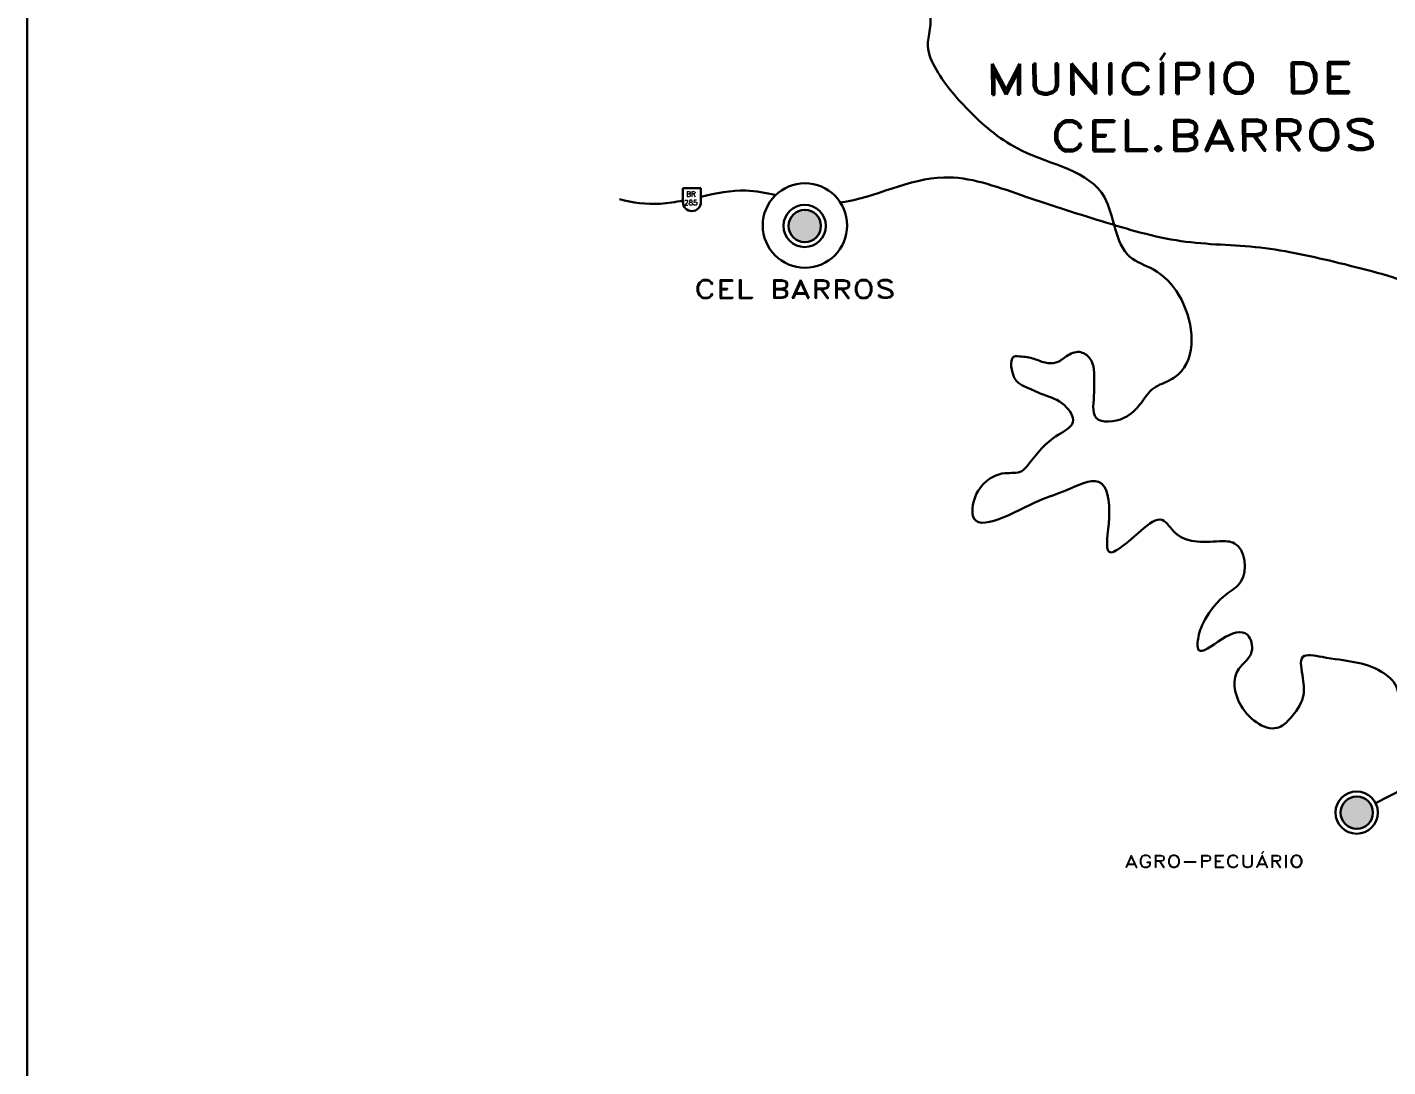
# Model space of a CAD drawing. Extents: x 15348.6 to 15438.1, y 2292.7 to 2368.6.
# Drawn here: x 15418.683 to 15423.175, y 2324.208 to 2327.638 of the extents above; entities that cross this region are included whole.
import ezdxf

# ---------------------------------------------------------------- set-up
doc = ezdxf.new("R2010")
doc.units = 0
doc.header["$LTSCALE"] = 2
doc.header["$MEASUREMENT"] = 0
doc.layers.get('0').update_dxf_attribs({"linetype": 'CONTINUOUS', "lineweight": 30})
doc.styles.get("Standard").update_dxf_attribs({"font": 'romand.shx'})

msp = doc.modelspace()

# ---------------------------------------------------------------- hatches: boundary and pattern name
h = msp.add_hatch(color=256)
h.paths.add_polyline_path([(15421.30347088836, 2326.982293912088, 0.2379135278352119), (15421.2818079373, 2327.025243900154), (15421.25475662601, 2327.025243900154), (15421.25475662601, 2326.929091822672, 0.3886641836491266)])
h.paths.add_polyline_path([(15421.25475662601, 2327.025243900154), (15421.21831621715, 2327.025243900154, 0.2379135278351805), (15421.19665326609, 2326.982293912088, 0.4402330120910831), (15421.25475662601, 2326.929091822672)])
h.paths.add_polyline_path([(15421.25475662601, 2327.035496001504, 0.1831380799407362), (15421.21831621715, 2327.025243900154), (15421.25475662601, 2327.025243900154)])
h.paths.add_polyline_path([(15421.25475662601, 2327.035496001504), (15421.25475662601, 2327.025243900154), (15421.2818079373, 2327.025243900154, 0.1379908531525086)])
h = msp.add_hatch(color=256)
h.paths.add_polyline_path([(15423.12614351212, 2325.046359423688, 0.2379135278352119), (15423.10448056106, 2325.089309411754), (15423.07742924977, 2325.089309411754), (15423.07742924977, 2324.993157334272, 0.3886641836491266)])
h.paths.add_polyline_path([(15423.07742924977, 2325.089309411754), (15423.04098884092, 2325.089309411754, 0.2379135278351805), (15423.01932588986, 2325.046359423688, 0.4402330120910831), (15423.07742924977, 2324.993157334272)])
h.paths.add_polyline_path([(15423.07742924977, 2325.099561513104, 0.1831380799407362), (15423.04098884092, 2325.089309411754), (15423.07742924977, 2325.089309411754)])
h.paths.add_polyline_path([(15423.07742924977, 2325.099561513104), (15423.07742924977, 2325.089309411754), (15423.10448056106, 2325.089309411754, 0.1379908531525086)])

# ---------------------------------------------------------------- linework, layer by layer
for p, q in [((15418.68272640101, 2337.970212310657), (15418.68272640101, 2322.050169005885)), ((15420.84758640699, 2327.106624361647), (15420.84758640699, 2327.061377855763)), ((15420.84758640699, 2327.106624361647), (15420.90703903791, 2327.106624361647)), ((15420.90703903791, 2327.106624361647), (15420.90703903791, 2327.061377855763)), ((15423.22691554137, 2325.124939267249), (15423.13470843599, 2325.077944972121))]:
    msp.add_line(p, q)
for centre, radius in [((15421.25061949976, 2326.983973860823), 0.1392771604750826), ((15421.24961821073, 2326.982561856798), 0.06983372593949355), ((15421.25006207723, 2326.982293912088), 0.05340881113119556), ((15423.0722908345, 2325.046627368398), 0.06983372593949355), ((15423.07273470099, 2325.046359423689), 0.05340881113119556)]:
    msp.add_circle(centre, radius)
msp.add_arc((15420.87731272245, 2327.061377855763), 0.02972631545988312, 180, 0)
for points, knots in [([(15421.54996448396, 2328.338344113089), (15421.55449344826, 2328.260971354021), (15421.56012964217, 2328.164682700548), (15421.48677407634, 2328.060103158878), (15421.41585203804, 2328.059846751893), (15421.3524445139, 2328.058414186679), (15421.27761000811, 2328.064647652026), (15421.26630983328, 2327.963591887823), (15421.36281280208, 2327.955670417438), (15421.44579475451, 2327.971515263095), (15421.47489843687, 2327.903361376754), (15421.52262374441, 2327.835237156391), (15421.62289395286, 2327.851145243384), (15421.70778892069, 2327.855894278235), (15421.74587244528, 2327.925475687317), (15421.79779479401, 2327.879216489611), (15421.83404247656, 2327.830196009872), (15421.78854875231, 2327.766087754163), (15421.69792688343, 2327.816119276466), (15421.61963711752, 2327.816836188355), (15421.48909345078, 2327.782639052364), (15421.54095810292, 2327.705063032763), (15421.65827802286, 2327.781729784643), (15421.67078844434, 2327.643899241924), (15421.64840552828, 2327.567933211534), (15421.69825679123, 2327.464435467114), (15421.80043780165, 2327.347507642104), (15421.97954105941, 2327.195863805247), (15422.27502934526, 2327.153253947385), (15422.27180188048, 2326.88616401059), (15422.41576922756, 2326.839872357337), (15422.52214369404, 2326.730937039987), (15422.55123476535, 2326.545733522612), (15422.45501728846, 2326.469210112571), (15422.39711546015, 2326.453418631531), (15422.35922052883, 2326.393327710798), (15422.30920336683, 2326.33883879564), (15422.1890875001, 2326.325991578341), (15422.20739175262, 2326.41897852585), (15422.20459976447, 2326.481189025697), (15422.20876771572, 2326.53994643742), (15422.1554391547, 2326.574486181854), (15422.11377635753, 2326.55464033795), (15422.08293677815, 2326.527357234002), (15422.03990879004, 2326.529602812207), (15422.00096340095, 2326.548761282246), (15421.96760202337, 2326.55165925619), (15421.92583965643, 2326.554029873046), (15421.93140535686, 2326.492145201446), (15421.95675404009, 2326.45998019164), (15421.99521075807, 2326.44454171176), (15422.04425361459, 2326.421376114729), (15422.10565620295, 2326.405028469905), (15422.15500009621, 2326.328162497752), (15422.05395798503, 2326.280973719673), (15422.01225249339, 2326.225117103087), (15421.96244452472, 2326.162550500847), (15421.90107452153, 2326.173771707668), (15421.83428147098, 2326.136535204747), (15421.80414220659, 2326.078195714319), (15421.80052690337, 2325.952623615123), (15421.99956175284, 2326.074660051173), (15422.11072765965, 2326.104750477588), (15422.24294478293, 2326.173935202019), (15422.26472728571, 2326.027140000796), (15422.22836503985, 2325.857078202929), (15422.34712395713, 2325.967714279961), (15422.42950460965, 2326.034869622964), (15422.47098142617, 2325.959656322956), (15422.54086182809, 2325.935703427372), (15422.60687817583, 2325.942635710962), (15422.70176625469, 2325.942466986748), (15422.71785190012, 2325.810225147105), (15422.62517446978, 2325.762439801881), (15422.57514999931, 2325.696142069587), (15422.5490321569, 2325.636973290273), (15422.54203590423, 2325.553984695336), (15422.62871306449, 2325.628784425137), (15422.71455850085, 2325.65837430568), (15422.73824279925, 2325.565590546499), (15422.65678378049, 2325.515355781825), (15422.67324572977, 2325.383296471568), (15422.79316178252, 2325.298975276493), (15422.86293237157, 2325.364892525912), (15422.90094570413, 2325.420390435558), (15422.89742973856, 2325.488089071767), (15422.87544447058, 2325.577305995721), (15423.02013081737, 2325.54560151209), (15423.11605059004, 2325.546623136621), (15423.21306031296, 2325.467737437337), (15423.21020910997, 2325.39808785872), (15423.21104347345, 2325.326693057445), (15423.21072744228, 2325.270059044826), (15423.21086581404, 2325.207054261066), (15423.20819241866, 2325.129030201747), (15423.28198849355, 2325.060610302442), (15423.34188588633, 2324.977710821078), (15423.31877122632, 2324.918587968896), (15423.35753157085, 2324.841581393635), (15423.38057252548, 2324.908976708885), (15423.44004427814, 2324.866763420936), (15423.42685365375, 2324.952722101623), (15423.4258231655, 2324.994981545181), (15423.4816243212, 2325.050477835159), (15423.48771754873, 2324.947523059664), (15423.57995390175, 2325.001738676778), (15423.56395489664, 2325.065033042249), (15423.54271324603, 2325.127940690437), (15423.41314498802, 2325.170080991208), (15423.58576444177, 2325.212359221569), (15423.74109516953, 2325.223445526039), (15423.71981652044, 2325.027046367925), (15423.80326234391, 2324.971103682823), (15423.90899819102, 2324.902651125349), (15423.7420930587, 2324.894113088383), (15423.7296079992, 2324.777489887217), (15423.80397883937, 2324.734289648078), (15423.8799766298, 2324.739875640678), (15423.97281459546, 2324.753002961423), (15423.98731489166, 2324.657562764829), (15423.98555021838, 2324.597745076738), (15423.98064190527, 2324.545498818918), (15423.9947066136, 2324.501460929092), (15424.0441596198, 2324.529442964745), (15424.06276551493, 2324.473816089836), (15424.02500292254, 2324.44976301783), (15423.97870616121, 2324.430329292626), (15423.9567421036, 2324.361887185144), (15423.88194504545, 2324.354268701562), (15423.85042159526, 2324.280139237979), (15423.88889016777, 2324.255447095815), (15423.92757134327, 2324.22778136328), (15423.82515274755, 2324.190124624138), (15423.98383681731, 2324.190764324901), (15424.04376600639, 2324.195432927675), (15424.10876552033, 2324.262135498611), (15424.06253564113, 2324.345992421113), (15424.17502078503, 2324.481232985766), (15424.17604475852, 2324.356375777135), (15424.16387820876, 2324.261609851816), (15424.32099317269, 2324.249806912287), (15424.39470412216, 2324.338759253812), (15424.52674961335, 2324.489003636595), (15424.59987742858, 2324.184186447967), (15424.79084399934, 2324.136892005757), (15424.78625150733, 2323.943008875615), (15424.62716324233, 2324.006536306727), (15424.5785721661, 2324.077486002921), (15424.52187243579, 2324.154862651244), (15424.46477961797, 2324.10935297992), (15424.45619201162, 2324.044797317009), (15424.37606012849, 2324.031723107028), (15424.32939646495, 2324.043891345752), (15424.2622191904, 2324.047025655379), (15424.3258543698, 2323.953223880587), (15424.30163072952, 2323.868638172469), (15424.38141888074, 2323.844195344974), (15424.43987041216, 2323.829806140773), (15424.45403742288, 2323.77219714254), (15424.4485503827, 2323.705328849296), (15424.39675420218, 2323.662404334849), (15424.34433534966, 2323.621675475849), (15424.37068582226, 2323.534712876672), (15424.44244207863, 2323.467667985351), (15424.5277672365, 2323.477250028528), (15424.62565717021, 2323.499308702414), (15424.59824228965, 2323.575080994187), (15424.65213181277, 2323.628932641059), (15424.71248502154, 2323.559616927219), (15424.82000480562, 2323.607934853644), (15424.85004511783, 2323.467918199734), (15424.93250234565, 2323.389901901211), (15424.94288840059, 2323.274614485504), (15425.00824001411, 2323.186408548723), (15425.10400649207, 2323.166070201599), (15425.13857502262, 2323.216024787212), (15425.15136966334, 2323.264919237672), (15425.11795363912, 2323.302242144471), (15425.11634572345, 2323.341725489025), (15425.12045340921, 2323.44500854661), (15424.98735667784, 2323.510333464338), (15424.9103757196, 2323.601808079403), (15424.89881390189, 2323.685524095474), (15424.99911529199, 2323.697302427686), (15425.03670443933, 2323.560756363336), (15425.01796470624, 2323.764928792683), (15425.05646083111, 2323.849606677663), (15425.11475557184, 2323.852606860233), (15425.22401926718, 2323.840127143542), (15425.1897853203, 2323.653021960274), (15425.18657552818, 2323.514096067159), (15425.26973067312, 2323.441862945402), (15425.34575242994, 2323.436236870945), (15425.41338796453, 2323.426293027064), (15425.48311762823, 2323.481572138635), (15425.48720818381, 2323.410531216364), (15425.50518128837, 2323.376810975778), (15425.53929706843, 2323.333043258699), (15425.4755963341, 2323.280614751244), (15425.44687613852, 2323.210120462219), (15425.44999271547, 2323.129230961191), (15425.42260595007, 2323.008857881573), (15425.56476186237, 2322.968305541128), (15425.59797174641, 2322.869552746545), (15425.70762803336, 2322.848081959215), (15425.68849962971, 2322.945919820108), (15425.69573920926, 2323.02318704994), (15425.74262447428, 2323.108103230886), (15425.81711688583, 2323.137272211685), (15425.89535346962, 2323.16299378337), (15425.92277796834, 2323.093350391591), (15425.99010987988, 2323.076841906631), (15426.02273887701, 2323.004141716907), (15426.15832895931, 2323.027684560723), (15426.068253292, 2322.952677021274), (15426.01484442777, 2322.92905784674), (15425.99392686526, 2322.876732356616), (15425.94507559773, 2322.81416800886), (15425.97106672791, 2322.702113566699), (15426.0706858492, 2322.677998473617), (15426.14060567676, 2322.70093026883), (15426.17934881497, 2322.76094007639), (15426.18570209735, 2322.834502688582), (15426.25174955234, 2322.839732196355), (15426.28396200172, 2322.933535100066), (15426.28555688868, 2322.804149184593), (15426.27277061497, 2322.758715950265), (15426.24546591984, 2322.729933340776), (15426.26330398735, 2322.668021204598), (15426.22354830548, 2322.614955580074), (15426.22366585271, 2322.5396251806), (15426.25366418777, 2322.493342240327), (15426.31147507424, 2322.417926684304), (15426.22731265631, 2322.396738306017), (15426.22871074151, 2322.315831739665), (15426.28649313768, 2322.315870077703), (15426.33677964061, 2322.314216274874), (15426.35215948509, 2322.227880661334), (15426.43616293964, 2322.199233743056), (15426.57561838449, 2322.163212483099), (15426.60052551077, 2322.378038807769), (15426.74555736393, 2322.307059287781), (15426.73567838166, 2322.20196288297), (15426.85593507006, 2322.167825375268), (15426.87715648087, 2322.065743517348), (15426.91320086057, 2321.976260357143), (15426.86652441659, 2321.928391050406), (15426.86311107997, 2321.845468951084), (15426.99348623277, 2321.868539565451), (15427.05643488539, 2321.770804379878), (15427.2509503784, 2321.737922140282), (15427.20103936863, 2321.899483515549), (15427.05738627976, 2321.949243589382), (15426.94780919747, 2322.050215121667), (15426.9445273464, 2322.181467167648), (15427.0462529823, 2322.080620499247), (15427.12361379198, 2322.076483277892), (15427.14699643955, 2321.979398635806), (15427.2425015044, 2321.980630049384), (15427.25482385648, 2322.064220407253), (15427.33632436641, 2322.085580313018), (15427.33226942649, 2322.174372471223), (15427.44717077317, 2322.187558352605), (15427.4366089938, 2322.096234951721), (15427.38858666762, 2322.060265732332), (15427.3774446117, 2321.989095720812), (15427.42400418872, 2321.925215697234), (15427.36240547593, 2321.857007517004), (15427.30626884981, 2321.822219660593), (15427.24965331626, 2321.809567282786), (15427.225711114, 2321.729783321356), (15427.3457437629, 2321.826172185377), (15427.43473474003, 2321.815610348707), (15427.4998114027, 2321.784888999746), (15427.53353703583, 2321.733424337794), (15427.55388884995, 2321.676410845154), (15427.49749620776, 2321.604665421026), (15427.43473708683, 2321.570444218357), (15427.35154509808, 2321.572713707213), (15427.3500092074, 2321.56114070632), (15427.34999517332, 2321.560786230787)], [0, 0, 0, 0, 0.8452623711170356, 1.051909955492418, 1.347889978994009, 1.559682839024025, 1.829656244529559, 2.016673026518186, 2.435223720851898, 2.620542302049305, 2.922205737588666, 3.128853200230743, 3.526844369093628, 3.920365698478137, 4.070051134731654, 4.224379306203092, 4.544002278048905, 4.676288130571541, 4.972268154073132, 5.449535246433101, 5.817232159799213, 5.912619971877757, 6.336205691937789, 6.74681072917901, 6.960041731979127, 7.269639698248225, 7.947294627125633, 8.741232149802217, 9.926383179448512, 10.73218546982595, 11.06382905581396, 11.51288497670778, 12.45917129441853, 12.62862221705412, 12.86536651469861, 13.10930500855774, 13.39060673902238, 13.73476989671078, 14.05324392957233, 14.1854822343716, 14.48118530224296, 14.63551355521555, 14.80293397898293, 14.95726223195553, 15.08963280374005, 15.25705296742255, 15.44424954928985, 15.47072355399626, 15.71022018788219, 15.84250620498591, 15.9608782311907, 16.16246783148289, 16.45839805503161, 16.69500040191109, 16.93897639187788, 17.46287514293738, 17.57513906714138, 17.78857687467332, 18.08450727261846, 18.38026002218132, 18.51249832698059, 19.35381769472865, 19.72251161445039, 20.13347312284082, 20.60216402505255, 21.02532634676827, 21.50244822839349, 21.798378697177, 22.02290665762389, 22.28360331226074, 22.60129246524267, 22.78848904710996, 23.27112633301607, 23.51510211476267, 23.92839704004683, 24.1543938421978, 24.31307971284118, 24.63291284408514, 24.95497543062577, 25.17308115810602, 25.43765286315124, 25.89874356157037, 26.443750156482, 26.61320107911757, 26.92171265532245, 27.15974154055063, 27.42421799162297, 27.66248513048554, 28.42652886399105, 28.68847814255415, 28.92797477644007, 29.16600350314204, 29.50982296879917, 29.56271825901363, 29.88119226908761, 30.33636878991122, 30.66783278961464, 30.90586167484284, 31.09663701497575, 31.24632245122926, 31.38130900404564, 31.62080548037685, 31.80782238048995, 31.97727330312551, 32.19055357146667, 32.45125047664439, 32.68927936187259, 32.86673106068666, 33.22669335067695, 33.59538732725677, 34.15385425570317, 34.81509737774956, 35.13374736926331, 35.37772315100996, 35.82768324300005, 36.12338646683556, 36.44643795252153, 36.63175653371899, 37.03237558743202, 37.22493191608287, 37.59519894758411, 37.72743725238338, 37.84573842582312, 38.00458300231411, 38.14702769328543, 38.29671312953894, 38.45104130101038, 38.71561317063659, 38.98811650655663, 39.21411316029312, 39.40121991466277, 39.47606263278954, 39.64551355542512, 40.0199064253862, 40.28988009970485, 40.53381871387514, 40.87763817953227, 41.29093292922161, 41.63880552902575, 41.77104383382502, 42.36300388082819, 42.64430561129283, 43.18986650358945, 43.96797526576445, 44.94372948182322, 45.18322608540702, 45.72317316523127, 46.1165238344251, 46.3604996161717, 46.58816175047298, 46.73060629427673, 47.06544662164173, 47.27888440953026, 47.33183269306934, 47.75829473270424, 47.9185650730637, 48.28626190661265, 48.46382010395647, 48.5474633158066, 48.92149699790819, 49.14602495835511, 49.29571020067527, 49.6278453124035, 49.97542234897444, 50.33727705855714, 50.59179607417031, 50.90592969571014, 50.97899869532981, 51.38022179459163, 51.56298209661556, 52.13649645394244, 52.45178479397527, 52.88466099976312, 53.36097711437537, 53.6207311604377, 53.82248177769421, 53.97954851028157, 54.15279534539127, 54.33538038729495, 54.41284328073593, 55.30956162678969, 55.62484996682252, 55.80559650681646, 56.11683054777311, 56.32505679870759, 56.9211836388098, 57.18708909686867, 57.36984967026899, 57.52706511693669, 58.36338018463085, 58.80536917664192, 59.11646823566618, 59.48652108021687, 59.64160163087714, 59.91142735290599, 60.13206875343619, 60.18981765121885, 60.36306436363757, 60.66426530460882, 60.91861390641736, 61.22954116532264, 61.59103408678433, 62.1236668708321, 62.50769628616094, 62.74174592177219, 63.02694971584526, 63.31215350991835, 63.70640106870932, 63.99531875926093, 64.25507309384996, 64.45682371110651, 64.7005929183077, 64.97522879454725, 65.2896596878827, 65.58193638019995, 65.76826267689039, 66.01192529879987, 66.16252576666496, 66.67158214663958, 66.94140791417887, 67.24390116034809, 67.43015572018578, 67.74220460756061, 67.91555534177694, 68.1018099016146, 68.46422567051918, 68.62754790144781, 68.72067525744826, 68.87560088580396, 69.27647600996234, 69.40558056815355, 69.69432507613746, 69.94867367794598, 70.18686825813872, 70.39343570977091, 70.60656109706534, 70.73834911139066, 70.91159568204753, 71.43479829976539, 71.64317843428526, 72.41123738218978, 72.70015538881464, 73.02679978705989, 73.4143617306972, 73.84185057619185, 74.15598415262178, 74.38697976282305, 74.54190539117877, 74.94312822555275, 75.37317843451758, 75.91657404666641, 76.34244864929998, 76.64379153870468, 77.67250540105744, 77.69832631269568, 78.04502771028996, 78.47507760293479, 78.71874022484427, 78.97720799202885, 79.25659003972807, 79.51496445919648, 79.76931306100502, 80.08054710196167, 80.2871145535939, 80.56649646943193, 80.74908166826546, 81.04350588587056, 81.32288793356982, 81.62423058785117, 81.83256258097047, 81.91422366462888, 82.40458240671448, 82.61135656563691, 83.02802031380892, 83.12114780167047, 83.30914103348421, 83.66794782211092, 83.98020196133898, 84.24377825880268, 84.25185162206944, 84.25185162206944, 84.25185162206944, 84.25185162206944]), ([(15421.36769648385, 2327.059413288358), (15421.48182156607, 2327.075569463016), (15421.67914890704, 2327.187460861961), (15421.97180792049, 2327.079522815583), (15422.22570001589, 2326.99879677691), (15422.48829565757, 2326.91995181198), (15422.75625359155, 2326.920854507267), (15423.02481272141, 2326.858694786548), (15423.24435141658, 2326.80325554019), (15423.36842058329, 2326.73974884968), (15423.40352813791, 2326.72262158303)], [6.809281479776875, 6.809281479776875, 6.809281479776875, 6.809281479776875, 8.12617552142385, 9.107842392525596, 10.17135100969727, 11.18596408392626, 12.17374620890901, 13.1765226555971, 14.29218214666971, 14.73008553662164, 14.73008553662164, 14.73008553662164, 14.73008553662164]), ([(15420.63830354211, 2327.070845550806), (15420.68151718828, 2327.058091935383), (15420.75339155369, 2327.050411838583), (15420.82292617932, 2327.061219275536), (15420.84758640699, 2327.066063363537)], [4.033553139713828, 4.033553139713828, 4.033553139713828, 4.033553139713828, 4.537059625545995, 4.817260784059124, 4.817260784059124, 4.817260784059124, 4.817260784059124]), ([(15420.90703903791, 2327.078999287456), (15420.95687158274, 2327.090282617976), (15421.03857703352, 2327.108019800827), (15421.12119616279, 2327.091851962125), (15421.15398014944, 2327.08426824451)], [5.043729830256487, 5.043729830256487, 5.043729830256487, 5.043729830256487, 5.615986707725706, 5.991613485606003, 5.991613485606003, 5.991613485606003, 5.991613485606003])]:
    msp.add_open_spline(points, degree=3, knots=knots)

# ---------------------------------------------------------------- texts
at = {"extrusion": (0.003079383331278607, -0.6427802334895139, 0.7660444431189781)}
msp.add_text('MUNICÍPIO DE', height=0.132667027539761, rotation=359.9999999985329, dxfattribs=at).set_placement((15432.81973463259, 1726.324377111362, -1448.48230018843))
at = {"extrusion": (0.003079383331278551, -0.6427802334895139, 0.7660444431189781)}
msp.add_text('CEL.BARROS', height=0.132667027539761, rotation=359.9999999985329, dxfattribs=at).set_placement((15433.03339659225, 1726.020600601703, -1448.551822205373))
for s, p in [('285', (15420.85135070661, 2327.050656036575)), ('BR', (15420.85857531901, 2327.078833226388))]:
    msp.add_text(s, height=0.01740355841391778).set_placement(p)
at = {"extrusion": (0, -0.6427876096865391, 0.7660444431189781)}
msp.add_text('CEL BARROS', height=0.07960021652385658, dxfattribs=at).set_placement((15420.88488371079, 1782.369152575827, -1495.625882510764))
at = {"extrusion": (0, -0.6427876096865394, 0.7660444431189781)}
msp.add_text('AGRO-PECUÁRIO', height=0.05306681101590438, dxfattribs=at).set_placement((15422.30504181419, 1780.930354944421, -1494.418587948913))

doc.saveas('drawing.dxf')
